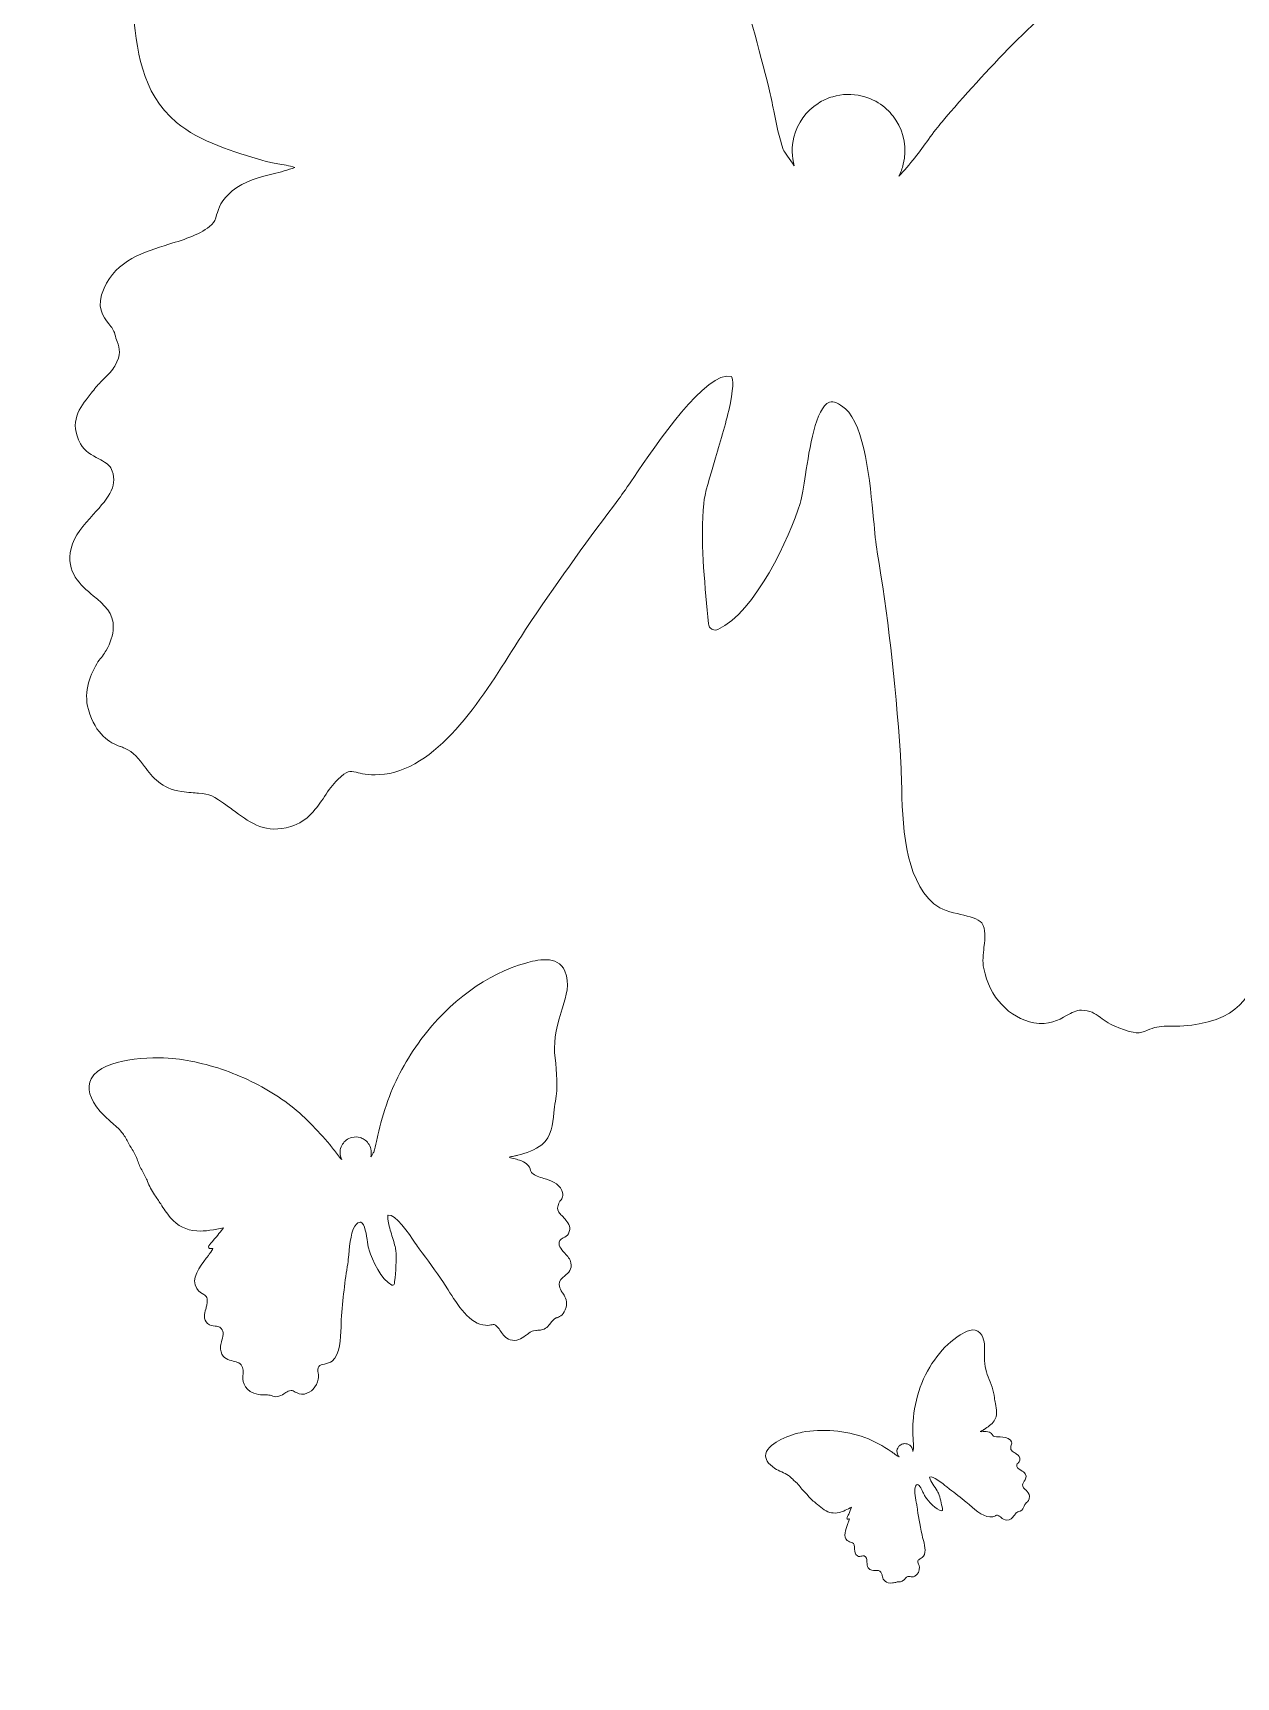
# Model space of a CAD drawing. Extents: x 245 to 764, y -945 to -55.
# Drawn here: x 417.1 to 479.7, y -864.1 to -778.6 of the extents above; entities that cross this region are included whole.
import ezdxf

# ---------------------------------------------------------------- set-up
doc = ezdxf.new("R2010")
doc.units = 0
doc.header["$MEASUREMENT"] = 0
doc.layers.add('Layer 1', color=7, linetype='Continuous', lineweight=0)

msp = doc.modelspace()

# ---------------------------------------------------------------- linework, layer by layer
at = {"layer": 'Layer 1'}
for points, knots in [([(632.82, -55.415), (632.82, -55.415), (373.36, -55.415), (373.36, -55.415), (373.36, -55.415), (244.72, -238.015), (244.72, -238.015), (244.72, -238.015), (244.72, -944.585), (244.72, -944.585), (244.72, -944.585), (764.28, -944.585), (764.28, -944.585), (764.28, -944.585), (764.28, -238.175), (764.28, -238.175), (764.28, -238.175), (632.82, -55.415), (632.82, -55.415)], [0, 0, 0, 0, 1, 1, 1, 2, 2, 2, 3, 3, 3, 4, 4, 4, 5, 5, 5, 6, 6, 6, 6]), ([(480.744, -825.116), (480.642, -825.437), (480.602, -825.781), (480.617, -826.141), (480.617, -826.141), (480.616, -826.142), (480.616, -826.142), (480.622, -826.16), (480.695, -826.447), (480.707, -826.863), (480.733, -827.878), (480.384, -829.658), (477.734, -830.131), (477.251, -830.218), (476.693, -830.26), (476.044, -830.247), (475.704, -830.24), (475.367, -830.308), (475.056, -830.449), (475.055, -830.45), (475.054, -830.451), (475.052, -830.45), (474.627, -830.644), (474.426, -830.657), (473.571, -830.333), (473.131, -830.166), (472.841, -829.96), (472.609, -829.796), (472.294, -829.571), (472.086, -829.424), (471.613, -829.416), (471.353, -829.411), (471.118, -829.543), (470.844, -829.695), (470.426, -829.928), (469.905, -830.217), (469.148, -830.069), (467.845, -829.817), (466.846, -828.738), (466.536, -827.253), (466.459, -826.885), (466.506, -826.502), (466.549, -826.131), (466.607, -825.65), (466.66, -825.195), (466.429, -824.878), (466.26, -824.647), (465.791, -824.538), (465.337, -824.433), (464.833, -824.316), (464.311, -824.196), (463.945, -823.878), (462.384, -822.521), (462.313, -819.731), (462.256, -817.49), (462.244, -816.999), (462.231, -816.536), (462.204, -816.141), (461.925, -812.199), (461.53, -808.746), (460.996, -805.584), (460.922, -805.151), (460.868, -804.569), (460.804, -803.894), (460.621, -801.948), (460.344, -799.008), (459.337, -798.13), (458.995, -797.833), (458.717, -797.721), (458.51, -797.796), (457.8, -798.058), (457.466, -800.24), (457.267, -801.543), (457.171, -802.174), (457.087, -802.719), (456.981, -803.059), (456.433, -804.812), (454.666, -808.72), (452.702, -809.613), (452.571, -809.673), (452.411, -809.644), (452.307, -809.529), (452.256, -809.473), (452.228, -809.4), (452.22, -809.324), (452.22, -809.324), (452.185, -808.96), (452.185, -808.96), (452.004, -807.082), (451.797, -804.954), (451.972, -803.058), (452.017, -802.569), (452.28, -801.692), (452.587, -800.677), (452.86, -799.769), (453.169, -798.739), (453.342, -797.903), (453.579, -796.76), (453.447, -796.502), (453.417, -796.461), (453.415, -796.459), (453.412, -796.457), (453.409, -796.455), (452.124, -796.101), (449.469, -800.022), (448.333, -801.699), (448.007, -802.18), (447.75, -802.562), (447.56, -802.812), (446.025, -804.833), (444.495, -806.964), (443.012, -809.147), (442.75, -809.534), (442.454, -810.005), (442.139, -810.504), (440.407, -813.256), (438.033, -817.025), (435.097, -817.163), (434.502, -817.191), (434.146, -817.104), (433.886, -817.041), (433.54, -816.956), (433.459, -816.936), (432.932, -817.421), (432.668, -817.663), (432.462, -817.972), (432.244, -818.3), (431.844, -818.899), (431.39, -819.579), (430.494, -819.857), (429.194, -820.261), (428.432, -819.697), (427.622, -819.1), (427.521, -819.025), (427.417, -818.948), (427.308, -818.87), (426.349, -818.184), (426.325, -818.182), (425.687, -818.131), (425.465, -818.113), (425.189, -818.092), (424.799, -818.04), (423.761, -817.902), (423.298, -817.286), (422.888, -816.742), (422.589, -816.346), (422.321, -815.989), (421.849, -815.783), (421.849, -815.783), (421.849, -815.783), (421.847, -815.782), (421.779, -815.752), (421.705, -815.725), (421.626, -815.702), (421.624, -815.701), (421.624, -815.701), (421.623, -815.701), (421.076, -815.494), (420.354, -815.114), (419.962, -813.775), (419.684, -812.826), (420.103, -811.875), (420.463, -811.287), (420.629, -811.092), (420.77, -810.896), (420.883, -810.702), (420.884, -810.702), (420.885, -810.701), (420.885, -810.701), (421.119, -810.303), (421.246, -809.907), (421.261, -809.519), (421.291, -808.76), (420.794, -808.343), (420.219, -807.859), (419.545, -807.29), (418.78, -806.646), (419.063, -805.398), (419.214, -804.736), (419.723, -804.175), (420.217, -803.634), (421.067, -802.7), (421.554, -802.072), (421.133, -801.213), (421.041, -801.027), (420.779, -800.885), (420.499, -800.734), (420.155, -800.548), (419.764, -800.338), (419.554, -799.956), (418.929, -798.817), (419.502, -798.096), (420.055, -797.398), (420.134, -797.297), (420.218, -797.191), (420.303, -797.082), (420.446, -796.892), (420.619, -796.723), (420.785, -796.56), (421.007, -796.344), (421.216, -796.14), (421.341, -795.909), (421.681, -795.279), (421.592, -795.024), (421.458, -794.638), (421.418, -794.521), (421.374, -794.391), (421.339, -794.244), (421.291, -794.051), (421.171, -793.898), (421.031, -793.72), (420.722, -793.327), (420.336, -792.837), (420.779, -791.852), (421.424, -790.417), (422.872, -789.969), (424.15, -789.575), (425.013, -789.309), (425.828, -789.058), (426.376, -788.553), (426.527, -788.416), (426.569, -788.271), (426.634, -788.051), (426.738, -787.706), (426.866, -787.276), (427.444, -786.806), (428.091, -786.281), (428.846, -786.094), (429.575, -785.912), (429.968, -785.815), (430.347, -785.722), (430.696, -785.579), (430.424, -785.495), (430.092, -785.437), (429.817, -785.388), (429.569, -785.345), (429.335, -785.304), (429.151, -785.249), (429.151, -785.249), (429.036, -785.216), (429.036, -785.216), (427.571, -784.786), (425.748, -784.253), (424.547, -783.24), (422.691, -781.674), (422.475, -779.418), (422.267, -777.237), (422.194, -776.478), (422.126, -775.762), (421.992, -775.076), (421.491, -772.527), (421.727, -769.658), (422.055, -766.936), (422.351, -764.483), (421.994, -761.757), (420.934, -758.359), (420.847, -758.077), (420.752, -757.789), (420.662, -757.51), (419.94, -755.297), (419.195, -753.007), (420.205, -750.625), (421.541, -747.471), (425.607, -748.587), (427.562, -749.124), (434.792, -751.11), (441.963, -756.346), (447.237, -763.49), (449.928, -767.135), (452.015, -770.976), (453.444, -774.907), (454.26, -777.152), (454.868, -779.474), (455.356, -781.449), (455.453, -781.841), (455.534, -782.249), (455.612, -782.645), (455.747, -783.325), (455.886, -784.026), (456.108, -784.654), (456.181, -784.783), (456.43, -785.153), (456.681, -785.496), (456.549, -785.027), (456.534, -784.519), (456.659, -784.012), (456.845, -783.255), (457.309, -782.64), (457.916, -782.249), (458.151, -782.097), (458.408, -781.979), (458.678, -781.9), (459.159, -781.758), (459.683, -781.737), (460.205, -781.866), (460.612, -781.966), (460.976, -782.146), (461.288, -782.385), (461.558, -782.591), (461.787, -782.842), (461.969, -783.124), (462.39, -783.778), (462.552, -784.597), (462.351, -785.412), (462.297, -785.634), (462.219, -785.842), (462.119, -786.037), (462.684, -785.464), (463.243, -784.698), (463.655, -784.133), (463.929, -783.758), (464.166, -783.433), (464.366, -783.201), (466.686, -780.515), (469.247, -777.719), (472.264, -775.484), (475.29, -773.244), (478.854, -771.29), (482.568, -769.835), (486.323, -768.365), (490.265, -767.391), (493.972, -767.02), (495.827, -766.836), (499.116, -766.812), (502.279, -767.356), (504.829, -767.794), (508.102, -768.76), (509.214, -770.876), (510.087, -772.54), (509.507, -774.594), (507.485, -776.979), (506.864, -777.712), (506.135, -778.354), (505.431, -778.973), (504.738, -779.585), (504.021, -780.216), (503.432, -780.918), (502.98, -781.456), (502.65, -782.067), (502.299, -782.714), (502.043, -783.186), (501.779, -783.674), (501.461, -784.133), (501.006, -784.794), (500.751, -785.475), (500.479, -786.194), (500.232, -786.852), (499.976, -787.533), (499.553, -788.216), (499.158, -788.86), (498.875, -789.524), (498.601, -790.168), (498.248, -790.995), (497.886, -791.849), (497.281, -792.666), (496.866, -793.226), (496.494, -793.806), (496.136, -794.366), (495.586, -795.225), (495.017, -796.113), (494.286, -796.943), (492.906, -798.513), (491.335, -799.306), (489.343, -799.44), (487.763, -799.547), (486.026, -799.213), (484.317, -798.839), (484.747, -799.46), (485.602, -800.452), (486.077, -801.001), (486.554, -801.553), (486.931, -801.989), (487.09, -802.228), (487.193, -802.38), (487.159, -802.595), (486.99, -802.707), (486.919, -802.754), (486.832, -802.767), (486.749, -802.753), (486.511, -802.713), (486.387, -802.72), (486.331, -802.731), (486.357, -802.897), (486.583, -803.256), (487.001, -803.799), (487.067, -803.884), (487.125, -803.96), (487.172, -804.024), (487.289, -804.184), (487.429, -804.368), (487.576, -804.561), (488.77, -806.125), (490.575, -808.489), (489.353, -810.248), (488.902, -810.899), (488.435, -811.17), (488.059, -811.387), (487.499, -811.712), (487.243, -811.86), (487.484, -813.366), (487.523, -813.613), (487.597, -813.87), (487.676, -814.14), (487.914, -814.96), (488.21, -815.98), (487.335, -816.833), (486.9, -817.256), (486.368, -817.288), (485.898, -817.317), (485.543, -817.339), (485.235, -817.358), (485.011, -817.533), (484.223, -818.147), (484.358, -818.858), (484.645, -819.968), (484.831, -820.688), (485.023, -821.436), (484.794, -822.173), (484.399, -823.437), (483.403, -823.672), (482.523, -823.88), (481.722, -824.068), (481.03, -824.231), (480.744, -825.116)], [0, 0, 0, 0, 1, 1, 1, 2, 2, 2, 3, 3, 3, 4, 4, 4, 5, 5, 5, 6, 6, 6, 7, 7, 7, 8, 8, 8, 9, 9, 9, 10, 10, 10, 11, 11, 11, 12, 12, 12, 13, 13, 13, 14, 14, 14, 15, 15, 15, 16, 16, 16, 17, 17, 17, 18, 18, 18, 19, 19, 19, 20, 20, 20, 21, 21, 21, 22, 22, 22, 23, 23, 23, 24, 24, 24, 25, 25, 25, 26, 26, 26, 27, 27, 27, 28, 28, 28, 29, 29, 29, 30, 30, 30, 31, 31, 31, 32, 32, 32, 33, 33, 33, 34, 34, 34, 35, 35, 35, 36, 36, 36, 37, 37, 37, 38, 38, 38, 39, 39, 39, 40, 40, 40, 41, 41, 41, 42, 42, 42, 43, 43, 43, 44, 44, 44, 45, 45, 45, 46, 46, 46, 47, 47, 47, 48, 48, 48, 49, 49, 49, 50, 50, 50, 51, 51, 51, 52, 52, 52, 53, 53, 53, 54, 54, 54, 55, 55, 55, 56, 56, 56, 57, 57, 57, 58, 58, 58, 59, 59, 59, 60, 60, 60, 61, 61, 61, 62, 62, 62, 63, 63, 63, 64, 64, 64, 65, 65, 65, 66, 66, 66, 67, 67, 67, 68, 68, 68, 69, 69, 69, 70, 70, 70, 71, 71, 71, 72, 72, 72, 73, 73, 73, 74, 74, 74, 75, 75, 75, 76, 76, 76, 77, 77, 77, 78, 78, 78, 79, 79, 79, 80, 80, 80, 81, 81, 81, 82, 82, 82, 83, 83, 83, 84, 84, 84, 85, 85, 85, 86, 86, 86, 87, 87, 87, 88, 88, 88, 89, 89, 89, 90, 90, 90, 91, 91, 91, 92, 92, 92, 93, 93, 93, 94, 94, 94, 95, 95, 95, 96, 96, 96, 97, 97, 97, 98, 98, 98, 99, 99, 99, 100, 100, 100, 101, 101, 101, 102, 102, 102, 103, 103, 103, 104, 104, 104, 105, 105, 105, 106, 106, 106, 107, 107, 107, 108, 108, 108, 109, 109, 109, 110, 110, 110, 111, 111, 111, 112, 112, 112, 113, 113, 113, 114, 114, 114, 115, 115, 115, 116, 116, 116, 117, 117, 117, 118, 118, 118, 119, 119, 119, 120, 120, 120, 121, 121, 121, 122, 122, 122, 123, 123, 123, 124, 124, 124, 125, 125, 125, 126, 126, 126, 127, 127, 127, 128, 128, 128, 129, 129, 129, 130, 130, 130, 131, 131, 131, 132, 132, 132, 133, 133, 133, 134, 134, 134, 135, 135, 135, 136, 136, 136, 137, 137, 137, 138, 138, 138, 139, 139, 139, 140, 140, 140, 141, 141, 141, 141]), ([(444.745, -843.228), (444.586, -843.362), (444.448, -843.477), (444.456, -843.687), (444.46, -843.795), (444.496, -843.904), (444.561, -844.014), (444.561, -844.014), (444.561, -844.015), (444.561, -844.015), (444.592, -844.068), (444.631, -844.123), (444.677, -844.177), (444.777, -844.34), (444.893, -844.603), (444.816, -844.866), (444.707, -845.237), (444.508, -845.342), (444.356, -845.399), (444.356, -845.399), (444.356, -845.399), (444.355, -845.399), (444.333, -845.406), (444.313, -845.413), (444.294, -845.421), (444.294, -845.422), (444.294, -845.422), (444.294, -845.422), (444.163, -845.479), (444.089, -845.578), (444.006, -845.687), (443.892, -845.838), (443.764, -846.009), (443.477, -846.047), (443.369, -846.061), (443.292, -846.067), (443.231, -846.072), (443.054, -846.086), (443.047, -846.086), (442.782, -846.276), (442.752, -846.298), (442.723, -846.319), (442.695, -846.34), (442.471, -846.505), (442.26, -846.662), (441.9, -846.55), (441.652, -846.473), (441.526, -846.285), (441.415, -846.118), (441.355, -846.028), (441.298, -845.942), (441.225, -845.875), (441.079, -845.741), (441.056, -845.746), (440.961, -845.77), (440.888, -845.787), (440.79, -845.812), (440.625, -845.804), (439.812, -845.766), (439.155, -844.722), (438.675, -843.96), (438.588, -843.822), (438.506, -843.691), (438.434, -843.584), (438.023, -842.98), (437.599, -842.39), (437.174, -841.83), (437.122, -841.761), (437.05, -841.655), (436.96, -841.522), (436.646, -841.057), (435.91, -839.972), (435.555, -840.07), (435.554, -840.07), (435.553, -840.071), (435.552, -840.071), (435.544, -840.083), (435.508, -840.154), (435.573, -840.471), (435.621, -840.702), (435.707, -840.987), (435.782, -841.239), (435.867, -841.52), (435.94, -841.763), (435.953, -841.898), (436.001, -842.423), (435.944, -843.012), (435.894, -843.532), (435.894, -843.532), (435.884, -843.633), (435.884, -843.633), (435.882, -843.654), (435.874, -843.674), (435.86, -843.69), (435.831, -843.722), (435.787, -843.73), (435.75, -843.713), (435.207, -843.466), (434.717, -842.384), (434.566, -841.898), (434.536, -841.804), (434.513, -841.653), (434.486, -841.479), (434.431, -841.118), (434.339, -840.514), (434.142, -840.441), (434.085, -840.42), (434.008, -840.451), (433.913, -840.534), (433.634, -840.777), (433.558, -841.591), (433.507, -842.13), (433.489, -842.316), (433.474, -842.478), (433.454, -842.597), (433.306, -843.473), (433.197, -844.429), (433.119, -845.521), (433.112, -845.63), (433.108, -845.758), (433.105, -845.894), (433.089, -846.515), (433.069, -847.287), (432.637, -847.663), (432.536, -847.751), (432.391, -847.784), (432.252, -847.817), (432.126, -847.846), (431.996, -847.876), (431.949, -847.94), (431.885, -848.028), (431.9, -848.154), (431.916, -848.287), (431.928, -848.39), (431.941, -848.496), (431.92, -848.598), (431.834, -849.009), (431.557, -849.308), (431.197, -849.377), (430.987, -849.418), (430.843, -849.338), (430.727, -849.274), (430.651, -849.232), (430.586, -849.195), (430.514, -849.197), (430.383, -849.199), (430.326, -849.24), (430.238, -849.302), (430.174, -849.347), (430.094, -849.404), (429.972, -849.45), (429.735, -849.54), (429.679, -849.536), (429.562, -849.483), (429.561, -849.483), (429.561, -849.483), (429.561, -849.483), (429.475, -849.444), (429.381, -849.425), (429.287, -849.427), (429.107, -849.43), (428.953, -849.419), (428.819, -849.395), (428.085, -849.264), (427.989, -848.771), (427.996, -848.49), (427.999, -848.375), (428.02, -848.295), (428.021, -848.29), (428.021, -848.29), (428.021, -848.29), (428.021, -848.29), (428.025, -848.19), (428.014, -848.095), (427.986, -848.006), (427.906, -847.761), (427.715, -847.716), (427.493, -847.664), (427.249, -847.606), (426.974, -847.541), (426.864, -847.191), (426.801, -846.987), (426.854, -846.78), (426.905, -846.58), (426.985, -846.273), (427.022, -846.076), (426.804, -845.906), (426.742, -845.858), (426.657, -845.853), (426.558, -845.846), (426.428, -845.838), (426.281, -845.829), (426.161, -845.712), (425.918, -845.476), (426, -845.194), (426.066, -844.967), (426.088, -844.892), (426.108, -844.821), (426.119, -844.752), (426.186, -844.335), (426.115, -844.294), (425.96, -844.205), (425.856, -844.144), (425.727, -844.069), (425.602, -843.889), (425.263, -843.402), (425.763, -842.747), (426.094, -842.314), (426.135, -842.261), (426.173, -842.21), (426.206, -842.166), (426.219, -842.148), (426.235, -842.127), (426.253, -842.103), (426.369, -841.953), (426.431, -841.854), (426.439, -841.808), (426.423, -841.805), (426.389, -841.802), (426.323, -841.814), (426.3, -841.818), (426.276, -841.814), (426.256, -841.801), (426.209, -841.77), (426.2, -841.71), (426.228, -841.668), (426.273, -841.602), (426.377, -841.481), (426.509, -841.328), (426.64, -841.176), (426.877, -840.902), (426.996, -840.73), (426.523, -840.833), (426.042, -840.926), (425.605, -840.896), (425.053, -840.859), (424.618, -840.64), (424.236, -840.205), (424.033, -839.975), (423.876, -839.729), (423.724, -839.491), (423.624, -839.336), (423.521, -839.176), (423.406, -839.021), (423.239, -838.794), (423.139, -838.558), (423.041, -838.329), (422.965, -838.151), (422.887, -837.967), (422.777, -837.789), (422.66, -837.599), (422.589, -837.411), (422.521, -837.229), (422.446, -837.029), (422.375, -836.841), (422.249, -836.658), (422.161, -836.531), (422.088, -836.396), (422.017, -836.265), (421.92, -836.086), (421.828, -835.917), (421.703, -835.768), (421.54, -835.573), (421.342, -835.398), (421.15, -835.229), (420.955, -835.058), (420.753, -834.88), (420.581, -834.677), (420.021, -834.016), (419.861, -833.448), (420.102, -832.987), (420.41, -832.401), (421.317, -832.134), (422.023, -832.012), (422.898, -831.862), (423.809, -831.868), (424.323, -831.919), (425.349, -832.022), (426.441, -832.292), (427.481, -832.699), (428.509, -833.102), (429.496, -833.643), (430.334, -834.263), (431.169, -834.882), (431.878, -835.656), (432.521, -836.4), (432.576, -836.464), (432.642, -836.554), (432.717, -836.658), (432.832, -836.814), (432.986, -837.026), (433.143, -837.185), (433.115, -837.131), (433.094, -837.073), (433.079, -837.012), (433.023, -836.786), (433.068, -836.56), (433.185, -836.379), (433.235, -836.301), (433.298, -836.231), (433.373, -836.174), (433.459, -836.108), (433.56, -836.058), (433.673, -836.03), (433.817, -835.994), (433.962, -836), (434.096, -836.04), (434.171, -836.062), (434.242, -836.094), (434.307, -836.136), (434.475, -836.245), (434.603, -836.415), (434.655, -836.624), (434.689, -836.765), (434.685, -836.906), (434.649, -837.035), (434.718, -836.94), (434.787, -836.838), (434.807, -836.802), (434.869, -836.628), (434.907, -836.434), (434.945, -836.246), (434.966, -836.136), (434.988, -836.023), (435.015, -835.915), (435.151, -835.368), (435.319, -834.725), (435.545, -834.103), (435.941, -833.015), (436.519, -831.951), (437.264, -830.942), (438.724, -828.964), (440.71, -827.514), (442.712, -826.964), (443.253, -826.815), (444.379, -826.506), (444.749, -827.38), (445.029, -828.039), (444.822, -828.673), (444.622, -829.286), (444.597, -829.363), (444.571, -829.443), (444.547, -829.521), (444.253, -830.462), (444.155, -831.217), (444.237, -831.896), (444.327, -832.65), (444.393, -833.444), (444.254, -834.15), (444.217, -834.34), (444.198, -834.538), (444.178, -834.748), (444.12, -835.352), (444.061, -835.977), (443.546, -836.411), (443.214, -836.691), (442.709, -836.839), (442.303, -836.958), (442.303, -836.958), (442.272, -836.967), (442.272, -836.967), (442.221, -836.982), (442.156, -836.994), (442.087, -837.005), (442.011, -837.019), (441.919, -837.035), (441.844, -837.058), (441.941, -837.098), (442.045, -837.124), (442.154, -837.151), (442.356, -837.201), (442.565, -837.253), (442.744, -837.398), (442.904, -837.528), (442.94, -837.647), (442.968, -837.743), (442.987, -837.803), (442.998, -837.844), (443.04, -837.882), (443.192, -838.022), (443.417, -838.091), (443.656, -838.165), (444.01, -838.274), (444.411, -838.398), (444.59, -838.795), (444.712, -839.068), (444.606, -839.204), (444.52, -839.312), (444.481, -839.362), (444.448, -839.404), (444.435, -839.458), (444.425, -839.498), (444.413, -839.534), (444.402, -839.567), (444.364, -839.674), (444.34, -839.744), (444.434, -839.918), (444.469, -839.983), (444.527, -840.039), (444.588, -840.099), (444.634, -840.144), (444.682, -840.191), (444.722, -840.243), (444.745, -840.274), (444.768, -840.303), (444.79, -840.331), (444.944, -840.524), (445.102, -840.724), (444.929, -841.039), (444.871, -841.145), (444.763, -841.203), (444.667, -841.255), (444.59, -841.297), (444.517, -841.336), (444.492, -841.387), (444.375, -841.625), (444.51, -841.799), (444.745, -842.058), (444.882, -842.208), (445.023, -842.363), (445.065, -842.546), (445.143, -842.892), (444.931, -843.07), (444.745, -843.228)], [0, 0, 0, 0, 1, 1, 1, 2, 2, 2, 3, 3, 3, 4, 4, 4, 5, 5, 5, 6, 6, 6, 7, 7, 7, 8, 8, 8, 9, 9, 9, 10, 10, 10, 11, 11, 11, 12, 12, 12, 13, 13, 13, 14, 14, 14, 15, 15, 15, 16, 16, 16, 17, 17, 17, 18, 18, 18, 19, 19, 19, 20, 20, 20, 21, 21, 21, 22, 22, 22, 23, 23, 23, 24, 24, 24, 25, 25, 25, 26, 26, 26, 27, 27, 27, 28, 28, 28, 29, 29, 29, 30, 30, 30, 31, 31, 31, 32, 32, 32, 33, 33, 33, 34, 34, 34, 35, 35, 35, 36, 36, 36, 37, 37, 37, 38, 38, 38, 39, 39, 39, 40, 40, 40, 41, 41, 41, 42, 42, 42, 43, 43, 43, 44, 44, 44, 45, 45, 45, 46, 46, 46, 47, 47, 47, 48, 48, 48, 49, 49, 49, 50, 50, 50, 51, 51, 51, 52, 52, 52, 53, 53, 53, 54, 54, 54, 55, 55, 55, 56, 56, 56, 57, 57, 57, 58, 58, 58, 59, 59, 59, 60, 60, 60, 61, 61, 61, 62, 62, 62, 63, 63, 63, 64, 64, 64, 65, 65, 65, 66, 66, 66, 67, 67, 67, 68, 68, 68, 69, 69, 69, 70, 70, 70, 71, 71, 71, 72, 72, 72, 73, 73, 73, 74, 74, 74, 75, 75, 75, 76, 76, 76, 77, 77, 77, 78, 78, 78, 79, 79, 79, 80, 80, 80, 81, 81, 81, 82, 82, 82, 83, 83, 83, 84, 84, 84, 85, 85, 85, 86, 86, 86, 87, 87, 87, 88, 88, 88, 89, 89, 89, 90, 90, 90, 91, 91, 91, 92, 92, 92, 93, 93, 93, 94, 94, 94, 95, 95, 95, 96, 96, 96, 97, 97, 97, 98, 98, 98, 99, 99, 99, 100, 100, 100, 101, 101, 101, 102, 102, 102, 103, 103, 103, 104, 104, 104, 105, 105, 105, 106, 106, 106, 107, 107, 107, 108, 108, 108, 109, 109, 109, 110, 110, 110, 111, 111, 111, 112, 112, 112, 113, 113, 113, 114, 114, 114, 115, 115, 115, 116, 116, 116, 117, 117, 117, 118, 118, 118, 119, 119, 119, 120, 120, 120, 121, 121, 121, 122, 122, 122, 123, 123, 123, 124, 124, 124, 125, 125, 125, 126, 126, 126, 127, 127, 127, 128, 128, 128, 129, 129, 129, 130, 130, 130, 131, 131, 131, 132, 132, 132, 133, 133, 133, 134, 134, 134, 135, 135, 135, 136, 136, 136, 137, 137, 137, 138, 138, 138, 139, 139, 139, 140, 140, 140, 141, 141, 141, 141]), ([(468.765, -855.023), (468.765, -855.023), (468.765, -855.023), (468.765, -855.023), (468.755, -855.029), (468.746, -855.036), (468.738, -855.043), (468.738, -855.043), (468.738, -855.043), (468.738, -855.043), (468.683, -855.089), (468.661, -855.148), (468.637, -855.213), (468.603, -855.303), (468.566, -855.404), (468.432, -855.464), (468.381, -855.487), (468.345, -855.501), (468.316, -855.512), (468.232, -855.544), (468.229, -855.546), (468.127, -855.676), (468.116, -855.691), (468.105, -855.705), (468.094, -855.719), (468.009, -855.832), (467.929, -855.938), (467.738, -855.936), (467.607, -855.935), (467.519, -855.861), (467.441, -855.797), (467.398, -855.761), (467.358, -855.728), (467.313, -855.706), (467.223, -855.662), (467.213, -855.667), (467.17, -855.693), (467.137, -855.712), (467.093, -855.738), (467.012, -855.758), (466.611, -855.856), (466.142, -855.444), (465.799, -855.143), (465.736, -855.089), (465.678, -855.037), (465.627, -854.996), (465.341, -854.761), (465.05, -854.536), (464.763, -854.325), (464.727, -854.299), (464.677, -854.258), (464.614, -854.207), (464.394, -854.026), (463.881, -853.605), (463.722, -853.704), (463.722, -853.704), (463.721, -853.705), (463.721, -853.705), (463.719, -853.712), (463.711, -853.752), (463.789, -853.896), (463.845, -854.002), (463.928, -854.128), (464.001, -854.239), (464.083, -854.363), (464.153, -854.471), (464.179, -854.535), (464.278, -854.783), (464.335, -855.077), (464.386, -855.337), (464.386, -855.337), (464.396, -855.387), (464.396, -855.387), (464.398, -855.398), (464.397, -855.409), (464.392, -855.418), (464.383, -855.438), (464.363, -855.448), (464.342, -855.445), (464.043, -855.404), (463.649, -854.949), (463.505, -854.735), (463.478, -854.693), (463.444, -854.623), (463.406, -854.542), (463.327, -854.375), (463.196, -854.095), (463.089, -854.088), (463.059, -854.086), (463.026, -854.113), (462.992, -854.166), (462.891, -854.324), (462.971, -854.731), (463.025, -855), (463.043, -855.093), (463.059, -855.174), (463.066, -855.235), (463.121, -855.681), (463.206, -856.161), (463.325, -856.703), (463.337, -856.757), (463.354, -856.82), (463.372, -856.886), (463.454, -857.19), (463.556, -857.568), (463.4, -857.813), (463.364, -857.87), (463.298, -857.907), (463.235, -857.943), (463.178, -857.975), (463.12, -858.009), (463.106, -858.046), (463.088, -858.098), (463.113, -858.157), (463.14, -858.22), (463.161, -858.268), (463.182, -858.318), (463.186, -858.37), (463.204, -858.582), (463.113, -858.767), (462.948, -858.853), (462.852, -858.903), (462.77, -858.885), (462.705, -858.871), (462.662, -858.861), (462.625, -858.853), (462.59, -858.864), (462.527, -858.884), (462.505, -858.912), (462.471, -858.955), (462.447, -858.986), (462.416, -859.025), (462.363, -859.065), (462.261, -859.143), (462.234, -859.149), (462.169, -859.14), (462.169, -859.14), (462.169, -859.14), (462.168, -859.14), (462.121, -859.134), (462.073, -859.138), (462.027, -859.153), (461.941, -859.18), (461.864, -859.197), (461.796, -859.204), (461.42, -859.247), (461.302, -859.021), (461.265, -858.884), (461.25, -858.827), (461.249, -858.786), (461.249, -858.783), (461.249, -858.783), (461.249, -858.783), (461.249, -858.783), (461.236, -858.734), (461.217, -858.689), (461.19, -858.65), (461.117, -858.543), (461.017, -858.548), (460.902, -858.555), (460.775, -858.562), (460.632, -858.57), (460.528, -858.416), (460.468, -858.326), (460.464, -858.218), (460.46, -858.114), (460.455, -857.953), (460.444, -857.852), (460.314, -857.801), (460.277, -857.786), (460.234, -857.796), (460.186, -857.807), (460.122, -857.822), (460.049, -857.839), (459.973, -857.8), (459.822, -857.72), (459.821, -857.571), (459.82, -857.451), (459.82, -857.411), (459.819, -857.374), (459.815, -857.339), (459.787, -857.127), (459.747, -857.117), (459.658, -857.096), (459.599, -857.082), (459.526, -857.064), (459.439, -856.994), (459.204, -856.807), (459.353, -856.417), (459.451, -856.159), (459.463, -856.127), (459.474, -856.097), (459.484, -856.07), (459.488, -856.06), (459.492, -856.047), (459.498, -856.033), (459.532, -855.944), (459.548, -855.886), (459.545, -855.863), (459.537, -855.864), (459.52, -855.868), (459.49, -855.883), (459.479, -855.888), (459.467, -855.889), (459.456, -855.886), (459.428, -855.878), (459.415, -855.85), (459.423, -855.826), (459.435, -855.787), (459.468, -855.713), (459.51, -855.62), (459.552, -855.527), (459.627, -855.36), (459.66, -855.259), (459.446, -855.378), (459.225, -855.492), (459.009, -855.541), (458.735, -855.602), (458.492, -855.558), (458.244, -855.402), (458.113, -855.32), (458.001, -855.223), (457.892, -855.129), (457.822, -855.069), (457.749, -855.005), (457.671, -854.947), (457.557, -854.861), (457.474, -854.76), (457.393, -854.663), (457.331, -854.588), (457.266, -854.51), (457.187, -854.439), (457.103, -854.364), (457.041, -854.283), (456.982, -854.204), (456.917, -854.118), (456.855, -854.037), (456.768, -853.966), (456.707, -853.917), (456.652, -853.862), (456.598, -853.809), (456.525, -853.736), (456.456, -853.667), (456.374, -853.612), (456.267, -853.542), (456.145, -853.485), (456.028, -853.431), (455.908, -853.375), (455.785, -853.318), (455.672, -853.244), (455.305, -853.004), (455.145, -852.751), (455.196, -852.493), (455.26, -852.164), (455.662, -851.903), (455.988, -851.742), (456.391, -851.543), (456.834, -851.415), (457.091, -851.365), (457.604, -851.267), (458.174, -851.241), (458.737, -851.289), (459.295, -851.336), (459.852, -851.456), (460.349, -851.637), (460.844, -851.817), (461.3, -852.091), (461.719, -852.359), (461.755, -852.382), (461.8, -852.417), (461.852, -852.456), (461.93, -852.516), (462.036, -852.596), (462.134, -852.651), (462.113, -852.629), (462.094, -852.604), (462.078, -852.576), (462.019, -852.474), (462.008, -852.358), (462.038, -852.253), (462.051, -852.208), (462.072, -852.165), (462.1, -852.126), (462.133, -852.082), (462.175, -852.043), (462.225, -852.013), (462.29, -851.975), (462.362, -851.957), (462.432, -851.957), (462.472, -851.957), (462.511, -851.962), (462.549, -851.974), (462.646, -852.002), (462.733, -852.066), (462.788, -852.16), (462.825, -852.224), (462.843, -852.292), (462.844, -852.361), (462.864, -852.305), (462.883, -852.245), (462.888, -852.225), (462.893, -852.131), (462.883, -852.031), (462.874, -851.935), (462.869, -851.878), (462.863, -851.82), (462.861, -851.764), (462.848, -851.479), (462.837, -851.142), (462.857, -850.808), (462.892, -850.222), (463.019, -849.622), (463.235, -849.024), (463.659, -847.853), (464.415, -846.862), (465.308, -846.306), (465.549, -846.156), (466.051, -845.844), (466.357, -846.215), (466.588, -846.494), (466.579, -846.832), (466.571, -847.159), (466.57, -847.2), (466.568, -847.242), (466.568, -847.284), (466.561, -847.783), (466.622, -848.164), (466.76, -848.482), (466.913, -848.835), (467.059, -849.211), (467.093, -849.574), (467.103, -849.672), (467.122, -849.771), (467.143, -849.876), (467.202, -850.177), (467.263, -850.489), (467.076, -850.774), (466.955, -850.958), (466.731, -851.103), (466.551, -851.219), (466.551, -851.219), (466.537, -851.228), (466.537, -851.228), (466.514, -851.243), (466.484, -851.258), (466.453, -851.273), (466.418, -851.291), (466.375, -851.312), (466.342, -851.334), (466.395, -851.34), (466.449, -851.337), (466.506, -851.334), (466.612, -851.33), (466.721, -851.325), (466.828, -851.369), (466.925, -851.41), (466.959, -851.462), (466.987, -851.504), (467.005, -851.531), (467.016, -851.549), (467.042, -851.562), (467.136, -851.608), (467.255, -851.609), (467.382, -851.61), (467.57, -851.612), (467.782, -851.615), (467.926, -851.782), (468.025, -851.896), (467.993, -851.978), (467.967, -852.043), (467.955, -852.073), (467.945, -852.098), (467.947, -852.126), (467.948, -852.147), (467.947, -852.166), (467.946, -852.184), (467.944, -852.241), (467.942, -852.279), (468.013, -852.35), (468.039, -852.376), (468.075, -852.395), (468.113, -852.415), (468.142, -852.43), (468.172, -852.446), (468.199, -852.466), (468.215, -852.477), (468.23, -852.488), (468.245, -852.499), (468.348, -852.571), (468.453, -852.645), (468.415, -852.823), (468.402, -852.882), (468.358, -852.926), (468.319, -852.965), (468.287, -852.997), (468.258, -853.026), (468.253, -853.055), (468.23, -853.187), (468.321, -853.252), (468.472, -853.344), (468.561, -853.397), (468.651, -853.452), (468.698, -853.535), (468.786, -853.692), (468.709, -853.809), (468.641, -853.912), (468.583, -854), (468.533, -854.076), (468.567, -854.177), (468.585, -854.229), (468.618, -854.277), (468.665, -854.321), (468.665, -854.321), (468.665, -854.321), (468.665, -854.321), (468.688, -854.343), (468.715, -854.363), (468.745, -854.383), (468.817, -854.448), (468.911, -854.559), (468.912, -854.698), (468.913, -854.893), (468.831, -854.973), (468.765, -855.023)], [0, 0, 0, 0, 1, 1, 1, 2, 2, 2, 3, 3, 3, 4, 4, 4, 5, 5, 5, 6, 6, 6, 7, 7, 7, 8, 8, 8, 9, 9, 9, 10, 10, 10, 11, 11, 11, 12, 12, 12, 13, 13, 13, 14, 14, 14, 15, 15, 15, 16, 16, 16, 17, 17, 17, 18, 18, 18, 19, 19, 19, 20, 20, 20, 21, 21, 21, 22, 22, 22, 23, 23, 23, 24, 24, 24, 25, 25, 25, 26, 26, 26, 27, 27, 27, 28, 28, 28, 29, 29, 29, 30, 30, 30, 31, 31, 31, 32, 32, 32, 33, 33, 33, 34, 34, 34, 35, 35, 35, 36, 36, 36, 37, 37, 37, 38, 38, 38, 39, 39, 39, 40, 40, 40, 41, 41, 41, 42, 42, 42, 43, 43, 43, 44, 44, 44, 45, 45, 45, 46, 46, 46, 47, 47, 47, 48, 48, 48, 49, 49, 49, 50, 50, 50, 51, 51, 51, 52, 52, 52, 53, 53, 53, 54, 54, 54, 55, 55, 55, 56, 56, 56, 57, 57, 57, 58, 58, 58, 59, 59, 59, 60, 60, 60, 61, 61, 61, 62, 62, 62, 63, 63, 63, 64, 64, 64, 65, 65, 65, 66, 66, 66, 67, 67, 67, 68, 68, 68, 69, 69, 69, 70, 70, 70, 71, 71, 71, 72, 72, 72, 73, 73, 73, 74, 74, 74, 75, 75, 75, 76, 76, 76, 77, 77, 77, 78, 78, 78, 79, 79, 79, 80, 80, 80, 81, 81, 81, 82, 82, 82, 83, 83, 83, 84, 84, 84, 85, 85, 85, 86, 86, 86, 87, 87, 87, 88, 88, 88, 89, 89, 89, 90, 90, 90, 91, 91, 91, 92, 92, 92, 93, 93, 93, 94, 94, 94, 95, 95, 95, 96, 96, 96, 97, 97, 97, 98, 98, 98, 99, 99, 99, 100, 100, 100, 101, 101, 101, 102, 102, 102, 103, 103, 103, 104, 104, 104, 105, 105, 105, 106, 106, 106, 107, 107, 107, 108, 108, 108, 109, 109, 109, 110, 110, 110, 111, 111, 111, 112, 112, 112, 113, 113, 113, 114, 114, 114, 115, 115, 115, 116, 116, 116, 117, 117, 117, 118, 118, 118, 119, 119, 119, 120, 120, 120, 121, 121, 121, 122, 122, 122, 123, 123, 123, 124, 124, 124, 125, 125, 125, 126, 126, 126, 127, 127, 127, 128, 128, 128, 129, 129, 129, 130, 130, 130, 131, 131, 131, 132, 132, 132, 133, 133, 133, 134, 134, 134, 135, 135, 135, 136, 136, 136, 137, 137, 137, 138, 138, 138, 139, 139, 139, 140, 140, 140, 141, 141, 141, 141])]:
    msp.add_open_spline(points, degree=3, knots=knots, dxfattribs=at)

doc.saveas('drawing.dxf')
